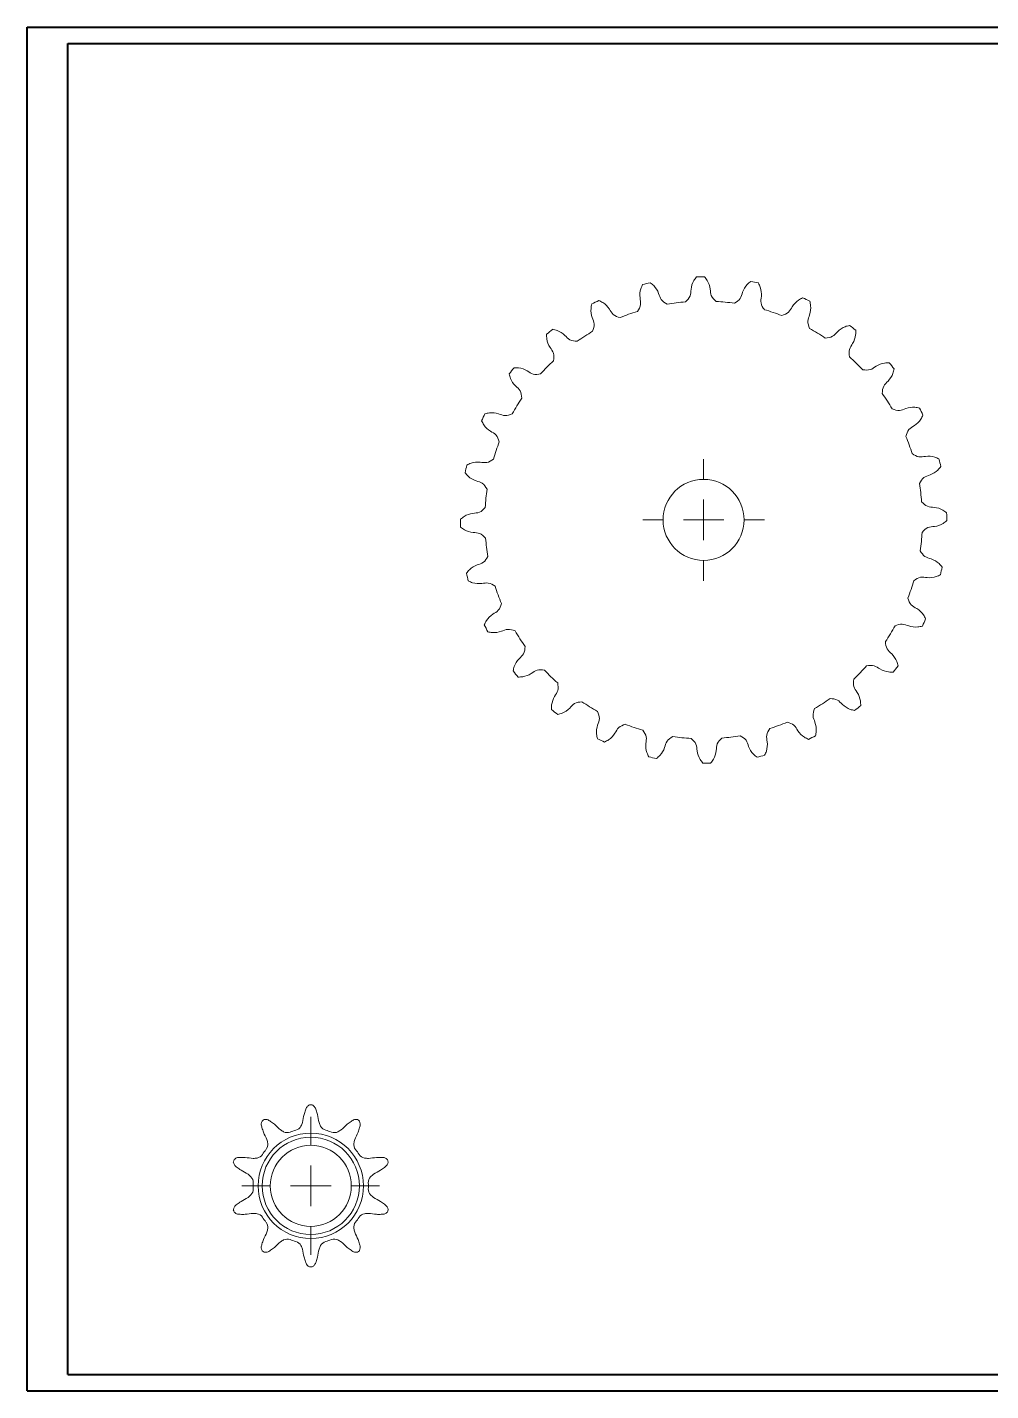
# Model space of a CAD drawing. Header units: millimetres. Extents: x 0 to 1189, y 0 to 841.
# Drawn here: x 0 to 595, y 0 to 841 of the extents above; entities that cross this region are included whole.
import ezdxf

# ---------------------------------------------------------------- set-up
doc = ezdxf.new("R2010")
doc.units = ezdxf.units.MM

# ---------------------------------------------------------------- blocks, each defined once
blk = doc.blocks.new('SW_CENTERMARKSYMBOL_0')
at = {"color": 0, "linetype": 'Continuous', "lineweight": 0}
for p, q in [((0, 25), (0, 37.5)), ((0, 0), (0, 12.5)), ((-25, 0), (-37.5, 0)), ((0, 0), (-12.5, 0)), ((0, 0), (0, -12.5)), ((0, 0), (12.5, 0)), ((25, 0), (37.5, 0)), ((0, -25), (0, -37.5))]:
    blk.add_line(p, q, dxfattribs=at)
blk = doc.blocks.new('SW_CENTERMARKSYMBOL_1')
at = {"color": 0, "linetype": 'Continuous', "lineweight": 0}
for p, q in [((0, 25), (0, 42.5)), ((0, 0), (0, 12.5)), ((-25, 0), (-42.5, 0)), ((0, 0), (-12.5, 0)), ((0, 0), (0, -12.5)), ((0, 0), (12.5, 0)), ((25, 0), (42.5, 0)), ((0, -25), (0, -42.5))]:
    blk.add_line(p, q, dxfattribs=at)

msp = doc.modelspace()

# ---------------------------------------------------------------- linework, layer by layer
at = {"color": 7, "linetype": 'Continuous', "lineweight": 40}
for p, q in [((0.08, 0.21), (0.08, 841.21)), ((0.08, 841.21), (1189.08, 841.21)), ((25.08, 10.21), (25.08, 831.21)), ((25.08, 831.21), (1179.08, 831.21)), ((25.08, 10.21), (1179.08, 10.21)), ((0.08, 0.21), (1189.08, 0.21))]:
    msp.add_line(p, q, dxfattribs=at)
at = {"color": 7, "linetype": 'Continuous', "lineweight": 15}
for centre, radius in [((417.42, 537.34), 25), ((175.02, 126.58), 32.5), ((175.02, 126.58), 30), ((175.02, 126.58), 25)]:
    msp.add_circle(centre, radius, dxfattribs=at)
for centre, radius, start, end in [((417.42, 537.34), 150, 102.68554, 104.5326), ((417.42, 537.34), 150, 89.82839, 91.67546), ((417.42, 537.34), 150, 76.97125, 78.81832), ((417.42, 537.34), 150, 64.11411, 65.96117), ((417.42, 537.34), 150, 115.54268, 117.38975), ((417.42, 537.34), 135, 107.63419, 112.44109), ((417.42, 537.34), 135, 94.77705, 99.58394), ((417.42, 537.34), 135, 81.91991, 86.7268), ((417.42, 537.34), 135, 69.06277, 73.86966), ((417.42, 537.34), 150, 51.25696, 53.10403), ((417.42, 537.34), 150, 128.39982, 130.24689), ((417.42, 537.34), 135, 120.49134, 125.29823), ((417.42, 537.34), 135, 56.20562, 61.01252), ((417.42, 537.34), 150, 141.25696, 143.10403), ((417.42, 537.34), 135, 133.34848, 138.15537), ((417.42, 537.34), 135, 43.34848, 48.15537), ((417.42, 537.34), 150, 38.39982, 40.24689), ((417.42, 537.34), 135, 30.49134, 35.29823), ((417.42, 537.34), 135, 146.20562, 151.01252), ((417.42, 537.34), 150, 25.54268, 27.38975), ((417.42, 537.34), 150, 154.11411, 155.96117), ((417.42, 537.34), 135, 17.63419, 22.44109), ((417.42, 537.34), 135, 159.06277, 163.86966), ((417.42, 537.34), 150, 12.68554, 14.5326), ((417.42, 537.34), 150, 166.97125, 168.81832), ((417.42, 537.34), 135, 171.91991, 176.7268), ((417.42, 537.34), 135, 4.77705, 9.58394), ((417.42, 537.34), 150, 359.82839, 1.67546), ((417.42, 537.34), 150, 179.82839, 181.67546), ((417.42, 537.34), 135, 184.77705, 189.58394), ((417.42, 537.34), 135, 351.91991, 356.7268), ((417.42, 537.34), 150, 346.97125, 348.81832), ((417.42, 537.34), 150, 192.68554, 194.5326), ((417.42, 537.34), 135, 197.63419, 202.44109), ((417.42, 537.34), 135, 339.06277, 343.86966), ((417.42, 537.34), 150, 205.54268, 207.38975), ((417.42, 537.34), 135, 326.20562, 331.01252), ((417.42, 537.34), 150, 334.11411, 335.96117), ((417.42, 537.34), 135, 210.49134, 215.29823), ((417.42, 537.34), 135, 313.34848, 318.15537), ((417.42, 537.34), 150, 321.25696, 323.10403), ((417.42, 537.34), 150, 218.39982, 220.24689), ((417.42, 537.34), 135, 223.34848, 228.15537), ((417.42, 537.34), 135, 236.20562, 241.01252), ((417.42, 537.34), 135, 300.49134, 305.29823), ((417.42, 537.34), 150, 308.39982, 310.24689), ((417.42, 537.34), 150, 231.25696, 233.10403), ((417.42, 537.34), 135, 287.63419, 292.44109), ((417.42, 537.34), 135, 249.06277, 253.86966), ((417.42, 537.34), 135, 261.91991, 266.7268), ((417.42, 537.34), 135, 274.77705, 279.58394), ((417.42, 537.34), 150, 295.54268, 297.38975), ((417.42, 537.34), 150, 244.11411, 245.96117), ((417.42, 537.34), 150, 256.97125, 258.81832), ((417.42, 537.34), 150, 269.82839, 271.67546), ((417.42, 537.34), 150, 282.68554, 284.5326), ((175.02, 126.58), 50, 89.10114, 90.89886), ((175.02, 126.58), 50, 125.10114, 126.89886), ((160.52, 164.43), 5, 243.22463, 290.96686), ((175.02, 126.58), 35.54, 105.03314, 110.96686), ((164.51, 165.73), 5, 285.03314, 332.77538), ((185.54, 165.73), 5, 207.22463, 254.96686), ((175.02, 126.58), 35.54, 69.03314, 74.96686), ((189.53, 164.43), 5, 249.03314, 296.77538), ((175.02, 126.58), 50, 53.10114, 54.89886), ((143.51, 152.07), 5, 321.03314, 8.77538), ((206.54, 152.07), 5, 171.22463, 218.96686), ((141.04, 148.67), 5, 279.22463, 326.96686), ((175.02, 126.58), 35.54, 141.03314, 146.96686), ((175.02, 126.58), 35.54, 33.03314, 38.96686), ((209.01, 148.67), 5, 213.03314, 260.77538), ((175.02, 126.58), 50, 161.10114, 162.89886), ((175.02, 126.58), 50, 17.10114, 18.89886), ((134.54, 128.67), 5, 357.03314, 44.77538), ((175.02, 126.58), 35.54, 177.03314, 182.96686), ((215.51, 128.67), 5, 135.22463, 182.96686), ((175.02, 126.58), 35.54, 357.03314, 2.96686), ((134.54, 124.48), 5, 315.22463, 2.96686), ((215.51, 124.48), 5, 177.03314, 224.77538), ((175.02, 126.58), 50, 197.10114, 198.89886), ((141.04, 104.48), 5, 33.03314, 80.77538), ((209.01, 104.48), 5, 99.22463, 146.96686), ((175.02, 126.58), 50, 341.10114, 342.89886), ((175.02, 126.58), 35.54, 213.03314, 218.96686), ((143.51, 101.09), 5, 351.22463, 38.96686), ((206.54, 101.09), 5, 141.03314, 188.77538), ((175.02, 126.58), 35.54, 321.03314, 326.96686), ((160.52, 88.73), 5, 69.03314, 116.77538), ((175.02, 126.58), 35.54, 249.03314, 254.96686), ((175.02, 126.58), 35.54, 285.03314, 290.96686), ((189.53, 88.73), 5, 63.22463, 110.96686), ((175.02, 126.58), 50, 233.10114, 234.89886), ((164.51, 87.43), 5, 27.22463, 74.96686), ((185.54, 87.43), 5, 105.03314, 152.77538), ((175.02, 126.58), 50, 305.10114, 306.89886), ((175.02, 126.58), 50, 269.10114, 270.89886)]:
    msp.add_arc(centre, radius, start, end, dxfattribs=at)
for points, knots in [([(379.78, 682.54), (379.38, 681.68), (378.18, 679.1), (377.9, 674.8), (379.07, 669.92), (377.41, 667.36), (376.52, 666)], [0, 0, 0, 0, 0.165713, 0.492772, 0.731383, 1, 1, 1, 1]), ([(384.48, 683.68), (385.24, 683.09), (387.48, 681.35), (389.69, 677.66), (390.88, 672.78), (393.54, 671.26), (394.94, 670.46)], [0, 0, 0, 0, 0.165713, 0.492772, 0.731383, 1, 1, 1, 1]), ([(413.03, 687.28), (412.45, 686.52), (410.7, 684.27), (409.48, 680.15), (409.54, 675.13), (407.34, 673), (406.18, 671.87)], [0, 0, 0, 0, 0.165713, 0.492772, 0.731383, 1, 1, 1, 1]), ([(417.87, 687.34), (418.48, 686.6), (420.28, 684.4), (421.61, 680.31), (421.69, 675.29), (423.94, 673.22), (425.13, 672.12)], [0, 0, 0, 0, 0.165713, 0.492772, 0.731383, 1, 1, 1, 1]), ([(446.51, 684.5), (445.77, 683.89), (443.57, 682.08), (441.46, 678.34), (440.39, 673.43), (437.78, 671.84), (436.4, 671)], [0, 0, 0, 0, 0.165713, 0.492772, 0.731383, 1, 1, 1, 1]), ([(451.24, 683.48), (451.66, 682.63), (452.93, 680.08), (453.32, 675.79), (452.27, 670.88), (454.01, 668.36), (454.93, 667.03)], [0, 0, 0, 0, 0.165713, 0.492772, 0.731383, 1, 1, 1, 1]), ([(478.52, 674.33), (477.67, 673.91), (475.12, 672.64), (472.23, 669.45), (470.1, 664.9), (467.2, 663.94), (465.66, 663.43)], [0, 0, 0, 0, 0.165713, 0.492772, 0.731383, 1, 1, 1, 1]), ([(348.41, 670.53), (348.21, 669.59), (347.62, 666.81), (348.31, 662.56), (350.54, 658.06), (349.48, 655.19), (348.92, 653.67)], [0, 0, 0, 0, 0.165713, 0.492772, 0.731383, 1, 1, 1, 1]), ([(352.74, 672.68), (353.61, 672.28), (356.19, 671.08), (359.16, 667.97), (361.41, 663.48), (364.34, 662.59), (365.89, 662.12)], [0, 0, 0, 0, 0.165713, 0.492772, 0.731383, 1, 1, 1, 1]), ([(482.91, 672.29), (483.13, 671.36), (483.8, 668.6), (483.23, 664.34), (481.11, 659.78), (482.25, 656.94), (482.84, 655.43)], [0, 0, 0, 0, 0.165713, 0.492772, 0.731383, 1, 1, 1, 1]), ([(507.47, 657.3), (506.55, 657.08), (503.78, 656.41), (500.25, 653.95), (497.16, 649.98), (494.12, 649.69), (492.51, 649.53)], [0, 0, 0, 0, 0.165713, 0.492772, 0.731383, 1, 1, 1, 1]), ([(320.51, 651.83), (320.52, 650.88), (320.56, 648.03), (322.17, 644.05), (325.35, 640.15), (324.96, 637.12), (324.75, 635.51)], [0, 0, 0, 0, 0.165713, 0.492772, 0.731383, 1, 1, 1, 1]), ([(324.25, 654.9), (325.18, 654.7), (327.97, 654.1), (331.56, 651.73), (334.75, 647.85), (337.8, 647.64), (339.41, 647.52)], [0, 0, 0, 0, 0.165713, 0.492772, 0.731383, 1, 1, 1, 1]), ([(511.29, 654.34), (511.31, 653.38), (511.34, 650.54), (509.83, 646.51), (506.76, 642.53), (507.23, 639.51), (507.48, 637.91)], [0, 0, 0, 0, 0.165713, 0.492772, 0.731383, 1, 1, 1, 1]), ([(300.43, 631.22), (301.38, 631.23), (304.23, 631.27), (308.26, 629.76), (312.23, 626.68), (315.25, 627.15), (316.85, 627.4)], [0, 0, 0, 0, 0.165713, 0.492772, 0.731383, 1, 1, 1, 1]), ([(531.91, 634.26), (530.95, 634.24), (528.11, 634.2), (524.12, 632.59), (520.23, 629.41), (517.2, 629.81), (515.59, 630.01)], [0, 0, 0, 0, 0.165713, 0.492772, 0.731383, 1, 1, 1, 1]), ([(297.46, 627.4), (297.69, 626.47), (298.36, 623.7), (300.82, 620.18), (304.78, 617.09), (305.07, 614.04), (305.23, 612.43)], [0, 0, 0, 0, 0.165713, 0.492772, 0.731383, 1, 1, 1, 1]), ([(534.97, 630.52), (534.77, 629.58), (534.17, 626.8), (531.81, 623.21), (527.93, 620.02), (527.71, 616.97), (527.6, 615.35)], [0, 0, 0, 0, 0.165713, 0.492772, 0.731383, 1, 1, 1, 1]), ([(550.61, 606.35), (549.67, 606.55), (546.89, 607.14), (542.64, 606.46), (538.14, 604.23), (535.27, 605.28), (533.75, 605.84)], [0, 0, 0, 0, 0.165713, 0.492772, 0.731383, 1, 1, 1, 1]), ([(280.43, 598.45), (280.86, 597.59), (282.13, 595.04), (285.31, 592.15), (289.86, 590.02), (290.82, 587.12), (291.33, 585.59)], [0, 0, 0, 0, 0.165713, 0.492772, 0.731383, 1, 1, 1, 1]), ([(282.47, 602.83), (283.4, 603.06), (286.17, 603.72), (290.43, 603.15), (294.99, 601.04), (297.83, 602.17), (299.33, 602.77)], [0, 0, 0, 0, 0.165713, 0.492772, 0.731383, 1, 1, 1, 1]), ([(552.76, 602.02), (552.36, 601.15), (551.15, 598.57), (548.05, 595.6), (543.55, 593.35), (542.67, 590.43), (542.2, 588.88)], [0, 0, 0, 0, 0.165713, 0.492772, 0.731383, 1, 1, 1, 1]), ([(271.28, 571.16), (272.14, 571.59), (274.69, 572.85), (278.97, 573.24), (283.88, 572.2), (286.4, 573.93), (287.74, 574.85)], [0, 0, 0, 0, 0.165713, 0.492772, 0.731383, 1, 1, 1, 1]), ([(562.62, 574.98), (561.75, 575.39), (559.17, 576.59), (554.88, 576.86), (550, 575.69), (547.43, 577.36), (546.08, 578.24)], [0, 0, 0, 0, 0.165713, 0.492772, 0.731383, 1, 1, 1, 1]), ([(270.27, 566.43), (270.87, 565.69), (272.68, 563.49), (276.43, 561.38), (281.34, 560.32), (282.92, 557.7), (283.76, 556.32)], [0, 0, 0, 0, 0.165713, 0.492772, 0.731383, 1, 1, 1, 1]), ([(563.76, 570.28), (563.17, 569.53), (561.43, 567.28), (557.74, 565.07), (552.85, 563.88), (551.34, 561.23), (550.54, 559.82)], [0, 0, 0, 0, 0.165713, 0.492772, 0.731383, 1, 1, 1, 1]), ([(567.36, 541.73), (566.6, 542.32), (564.35, 544.06), (560.23, 545.28), (555.2, 545.23), (553.08, 547.42), (551.95, 548.59)], [0, 0, 0, 0, 0.165713, 0.492772, 0.731383, 1, 1, 1, 1]), ([(267.42, 537.79), (268.16, 538.4), (270.36, 540.2), (274.45, 541.53), (279.48, 541.61), (281.55, 543.86), (282.64, 545.05)], [0, 0, 0, 0, 0.165713, 0.492772, 0.731383, 1, 1, 1, 1]), ([(267.48, 532.96), (268.24, 532.37), (270.49, 530.63), (274.61, 529.4), (279.64, 529.46), (281.76, 527.26), (282.89, 526.1)], [0, 0, 0, 0, 0.165713, 0.492772, 0.731383, 1, 1, 1, 1]), ([(567.42, 536.89), (566.68, 536.29), (564.48, 534.49), (560.39, 533.16), (555.36, 533.08), (553.3, 530.83), (552.2, 529.64)], [0, 0, 0, 0, 0.165713, 0.492772, 0.731383, 1, 1, 1, 1]), ([(271.08, 504.4), (271.67, 505.16), (273.42, 507.41), (277.11, 509.61), (281.99, 510.81), (283.5, 513.46), (284.3, 514.87)], [0, 0, 0, 0, 0.165713, 0.492772, 0.731383, 1, 1, 1, 1]), ([(564.57, 508.26), (563.97, 509), (562.16, 511.2), (558.41, 513.31), (553.5, 514.37), (551.92, 516.98), (551.08, 518.37)], [0, 0, 0, 0, 0.165713, 0.492772, 0.731383, 1, 1, 1, 1]), ([(272.22, 499.7), (273.09, 499.3), (275.67, 498.1), (279.96, 497.83), (284.84, 499), (287.41, 497.33), (288.76, 496.45)], [0, 0, 0, 0, 0.165713, 0.492772, 0.731383, 1, 1, 1, 1]), ([(563.56, 503.53), (562.7, 503.1), (560.15, 501.83), (555.87, 501.45), (550.96, 502.49), (548.44, 500.76), (547.11, 499.84)], [0, 0, 0, 0, 0.165713, 0.492772, 0.731383, 1, 1, 1, 1]), ([(554.41, 476.24), (553.98, 477.1), (552.71, 479.64), (549.53, 482.53), (544.98, 484.66), (544.02, 487.57), (543.51, 489.1)], [0, 0, 0, 0, 0.165713, 0.492772, 0.731383, 1, 1, 1, 1]), ([(282.08, 472.67), (282.49, 473.53), (283.69, 476.11), (286.79, 479.09), (291.29, 481.33), (292.17, 484.26), (292.64, 485.81)], [0, 0, 0, 0, 0.165713, 0.492772, 0.731383, 1, 1, 1, 1]), ([(552.37, 471.86), (551.44, 471.63), (548.67, 470.96), (544.41, 471.54), (539.85, 473.65), (537.01, 472.52), (535.51, 471.92)], [0, 0, 0, 0, 0.165713, 0.492772, 0.731383, 1, 1, 1, 1]), ([(284.24, 468.34), (285.17, 468.14), (287.95, 467.54), (292.2, 468.23), (296.7, 470.46), (299.57, 469.4), (301.09, 468.84)], [0, 0, 0, 0, 0.165713, 0.492772, 0.731383, 1, 1, 1, 1]), ([(299.87, 444.17), (300.07, 445.11), (300.67, 447.89), (303.03, 451.48), (306.91, 454.67), (307.13, 457.72), (307.24, 459.34)], [0, 0, 0, 0, 0.165713, 0.492772, 0.731383, 1, 1, 1, 1]), ([(537.38, 447.29), (537.15, 448.22), (536.48, 450.98), (534.02, 454.51), (530.06, 457.6), (529.77, 460.64), (529.61, 462.25)], [0, 0, 0, 0, 0.165713, 0.492772, 0.731383, 1, 1, 1, 1]), ([(534.41, 443.47), (533.46, 443.46), (530.61, 443.42), (526.59, 444.93), (522.61, 448), (519.59, 447.53), (517.99, 447.28)], [0, 0, 0, 0, 0.165713, 0.492772, 0.731383, 1, 1, 1, 1]), ([(302.93, 440.43), (303.89, 440.44), (306.73, 440.48), (310.72, 442.1), (314.61, 445.27), (317.64, 444.88), (319.25, 444.67)], [0, 0, 0, 0, 0.165713, 0.492772, 0.731383, 1, 1, 1, 1]), ([(514.33, 422.85), (514.32, 423.81), (514.28, 426.66), (512.67, 430.64), (509.49, 434.53), (509.88, 437.57), (510.09, 439.17)], [0, 0, 0, 0, 0.165713, 0.492772, 0.731383, 1, 1, 1, 1]), ([(323.55, 420.35), (323.53, 421.31), (323.5, 424.15), (325.01, 428.18), (328.08, 432.15), (327.61, 435.17), (327.36, 436.77)], [0, 0, 0, 0, 0.165713, 0.492772, 0.731383, 1, 1, 1, 1]), ([(327.37, 417.38), (328.3, 417.61), (331.06, 418.28), (334.59, 420.74), (337.68, 424.7), (340.72, 425), (342.33, 425.15)], [0, 0, 0, 0, 0.165713, 0.492772, 0.731383, 1, 1, 1, 1]), ([(486.43, 404.16), (486.63, 405.09), (487.22, 407.88), (486.54, 412.12), (484.31, 416.62), (485.36, 419.49), (485.92, 421.01)], [0, 0, 0, 0, 0.165713, 0.492772, 0.731383, 1, 1, 1, 1]), ([(510.59, 419.79), (509.66, 419.99), (506.87, 420.59), (503.28, 422.96), (500.09, 426.84), (497.04, 427.05), (495.43, 427.16)], [0, 0, 0, 0, 0.165713, 0.492772, 0.731383, 1, 1, 1, 1]), ([(351.93, 402.39), (351.71, 403.32), (351.04, 406.09), (351.62, 410.35), (353.73, 414.91), (352.6, 417.75), (352, 419.26)], [0, 0, 0, 0, 0.165713, 0.492772, 0.731383, 1, 1, 1, 1]), ([(482.1, 402), (481.23, 402.41), (478.65, 403.61), (475.68, 406.72), (473.43, 411.21), (470.5, 412.1), (468.95, 412.57)], [0, 0, 0, 0, 0.165713, 0.492772, 0.731383, 1, 1, 1, 1]), ([(356.32, 400.35), (357.17, 400.78), (359.72, 402.05), (362.61, 405.23), (364.74, 409.78), (367.64, 410.75), (369.18, 411.26)], [0, 0, 0, 0, 0.165713, 0.492772, 0.731383, 1, 1, 1, 1]), ([(383.6, 391.2), (383.18, 392.06), (381.91, 394.61), (381.52, 398.89), (382.57, 403.81), (380.83, 406.32), (379.91, 407.66)], [0, 0, 0, 0, 0.165713, 0.492772, 0.731383, 1, 1, 1, 1]), ([(388.33, 390.19), (389.07, 390.8), (391.27, 392.6), (393.38, 396.35), (394.45, 401.26), (397.06, 402.84), (398.45, 403.68)], [0, 0, 0, 0, 0.165713, 0.492772, 0.731383, 1, 1, 1, 1]), ([(450.36, 391.01), (449.6, 391.59), (447.36, 393.34), (445.15, 397.03), (443.96, 401.91), (441.3, 403.43), (439.9, 404.23)], [0, 0, 0, 0, 0.165713, 0.492772, 0.731383, 1, 1, 1, 1]), ([(455.06, 392.14), (455.46, 393.01), (456.66, 395.59), (456.94, 399.88), (455.77, 404.77), (457.43, 407.33), (458.32, 408.69)], [0, 0, 0, 0, 0.165713, 0.492772, 0.731383, 1, 1, 1, 1]), ([(416.97, 387.34), (416.37, 388.08), (414.56, 390.29), (413.23, 394.38), (413.16, 399.4), (410.9, 401.47), (409.71, 402.56)], [0, 0, 0, 0, 0.165713, 0.492772, 0.731383, 1, 1, 1, 1]), ([(421.81, 387.41), (422.39, 388.16), (424.14, 390.41), (425.36, 394.54), (425.3, 399.56), (427.5, 401.69), (428.66, 402.81)], [0, 0, 0, 0, 0.165713, 0.492772, 0.731383, 1, 1, 1, 1]), ([(174.24, 176.57), (174.22, 176.56), (173.71, 176.22), (172.49, 175.43), (171.69, 173.11), (170.53, 169.92), (170.32, 166.39), (169.32, 164.14), (168.96, 163.44)], [-0.004717, -0.004717, -0.004717, -0.004717, 0.0001182, 0.1056832, 0.2431269, 0.4218672, 0.7190067, 0.8598173, 0.8598173, 0.8598173, 0.8598173]), ([(175.81, 176.57), (175.83, 176.56), (176.34, 176.22), (177.56, 175.43), (178.36, 173.11), (179.52, 169.92), (179.73, 166.39), (180.73, 164.14), (181.09, 163.44)], [-0.004717, -0.004717, -0.004717, -0.004717, 0.0001182, 0.1056832, 0.2431269, 0.4218672, 0.7190067, 0.8598173, 0.8598173, 0.8598173, 0.8598173]), ([(145, 166.56), (144.99, 166.54), (144.78, 165.97), (144.26, 164.61), (144.98, 162.27), (145.91, 159), (147.81, 156.02), (148.33, 153.61), (148.45, 152.83)], [-0.004717, -0.004717, -0.004717, -0.004717, 0.0001182, 0.1056832, 0.2431269, 0.4218672, 0.7190067, 0.8598173, 0.8598173, 0.8598173, 0.8598173]), ([(146.27, 167.48), (146.3, 167.49), (146.91, 167.52), (148.36, 167.59), (150.37, 166.18), (153.18, 164.28), (155.43, 161.56), (157.56, 160.32), (158.27, 159.96)], [-0.004717, -0.004717, -0.004717, -0.004717, 0.0001182, 0.1056832, 0.2431269, 0.4218672, 0.7190067, 0.8598173, 0.8598173, 0.8598173, 0.8598173]), ([(203.78, 167.48), (203.75, 167.49), (203.14, 167.52), (201.69, 167.59), (199.68, 166.18), (196.86, 164.28), (194.62, 161.56), (192.49, 160.32), (191.78, 159.96)], [-0.004717, -0.004717, -0.004717, -0.004717, 0.0001182, 0.1056832, 0.2431269, 0.4218672, 0.7190067, 0.8598173, 0.8598173, 0.8598173, 0.8598173]), ([(205.04, 166.56), (205.05, 166.54), (205.27, 165.97), (205.79, 164.61), (205.07, 162.27), (204.13, 159), (202.24, 156.02), (201.72, 153.61), (201.6, 152.83)], [-0.004717, -0.004717, -0.004717, -0.004717, 0.0001182, 0.1056832, 0.2431269, 0.4218672, 0.7190067, 0.8598173, 0.8598173, 0.8598173, 0.8598173]), ([(127.72, 142.77), (127.74, 142.79), (128.21, 143.17), (129.35, 144.09), (131.8, 144.13), (135.19, 144.24), (138.61, 143.36), (141.06, 143.61), (141.84, 143.74)], [-0.004717, -0.004717, -0.004717, -0.004717, 0.0001182, 0.1056832, 0.2431269, 0.4218672, 0.7190067, 0.8598173, 0.8598173, 0.8598173, 0.8598173]), ([(222.33, 142.77), (222.31, 142.79), (221.83, 143.17), (220.7, 144.09), (218.25, 144.13), (214.86, 144.24), (211.44, 143.36), (208.99, 143.61), (208.21, 143.74)], [-0.004717, -0.004717, -0.004717, -0.004717, 0.0001182, 0.1056832, 0.2431269, 0.4218672, 0.7190067, 0.8598173, 0.8598173, 0.8598173, 0.8598173]), ([(127.24, 141.28), (127.24, 141.25), (127.4, 140.67), (127.78, 139.26), (129.74, 137.79), (132.42, 135.7), (135.7, 134.4), (137.54, 132.76), (138.09, 132.2)], [-0.004717, -0.004717, -0.004717, -0.004717, 0.0001182, 0.1056832, 0.2431269, 0.4218672, 0.7190067, 0.8598173, 0.8598173, 0.8598173, 0.8598173]), ([(222.81, 141.28), (222.81, 141.25), (222.65, 140.67), (222.27, 139.26), (220.31, 137.79), (217.63, 135.7), (214.35, 134.4), (212.51, 132.76), (211.96, 132.2)], [-0.004717, -0.004717, -0.004717, -0.004717, 0.0001182, 0.1056832, 0.2431269, 0.4218672, 0.7190067, 0.8598173, 0.8598173, 0.8598173, 0.8598173]), ([(127.24, 111.87), (127.24, 111.9), (127.4, 112.49), (127.78, 113.89), (129.74, 115.37), (132.42, 117.46), (135.7, 118.75), (137.54, 120.4), (138.09, 120.96)], [-0.004717, -0.004717, -0.004717, -0.004717, 0.0001182, 0.1056832, 0.2431269, 0.4218672, 0.7190067, 0.8598173, 0.8598173, 0.8598173, 0.8598173]), ([(222.81, 111.87), (222.81, 111.9), (222.65, 112.49), (222.27, 113.89), (220.31, 115.37), (217.63, 117.46), (214.35, 118.75), (212.51, 120.4), (211.96, 120.96)], [-0.004717, -0.004717, -0.004717, -0.004717, 0.0001182, 0.1056832, 0.2431269, 0.4218672, 0.7190067, 0.8598173, 0.8598173, 0.8598173, 0.8598173]), ([(127.72, 110.38), (127.74, 110.36), (128.21, 109.98), (129.35, 109.07), (131.8, 109.03), (135.19, 108.91), (138.61, 109.8), (141.06, 109.54), (141.84, 109.42)], [-0.004717, -0.004717, -0.004717, -0.004717, 0.0001182, 0.1056832, 0.2431269, 0.4218672, 0.7190067, 0.8598173, 0.8598173, 0.8598173, 0.8598173]), ([(222.33, 110.38), (222.31, 110.36), (221.83, 109.98), (220.7, 109.07), (218.25, 109.03), (214.86, 108.91), (211.44, 109.8), (208.99, 109.54), (208.21, 109.42)], [-0.004717, -0.004717, -0.004717, -0.004717, 0.0001182, 0.1056832, 0.2431269, 0.4218672, 0.7190067, 0.8598173, 0.8598173, 0.8598173, 0.8598173]), ([(145, 86.59), (144.99, 86.62), (144.78, 87.19), (144.26, 88.54), (144.98, 90.89), (145.91, 94.15), (147.81, 97.13), (148.33, 99.54), (148.45, 100.32)], [-0.004717, -0.004717, -0.004717, -0.004717, 0.0001182, 0.1056832, 0.2431269, 0.4218672, 0.7190067, 0.8598173, 0.8598173, 0.8598173, 0.8598173]), ([(146.27, 85.67), (146.3, 85.67), (146.91, 85.64), (148.36, 85.56), (150.37, 86.97), (153.18, 88.87), (155.43, 91.6), (157.56, 92.83), (158.27, 93.19)], [-0.004717, -0.004717, -0.004717, -0.004717, 0.0001182, 0.1056832, 0.2431269, 0.4218672, 0.7190067, 0.8598173, 0.8598173, 0.8598173, 0.8598173]), ([(203.78, 85.67), (203.75, 85.67), (203.14, 85.64), (201.69, 85.56), (199.68, 86.97), (196.86, 88.87), (194.62, 91.6), (192.49, 92.83), (191.78, 93.19)], [-0.004717, -0.004717, -0.004717, -0.004717, 0.0001182, 0.1056832, 0.2431269, 0.4218672, 0.7190067, 0.8598173, 0.8598173, 0.8598173, 0.8598173]), ([(205.04, 86.59), (205.05, 86.62), (205.27, 87.19), (205.79, 88.54), (205.07, 90.89), (204.13, 94.15), (202.24, 97.13), (201.72, 99.54), (201.6, 100.32)], [-0.004717, -0.004717, -0.004717, -0.004717, 0.0001182, 0.1056832, 0.2431269, 0.4218672, 0.7190067, 0.8598173, 0.8598173, 0.8598173, 0.8598173]), ([(174.24, 76.58), (174.22, 76.6), (173.71, 76.93), (172.49, 77.72), (171.69, 80.04), (170.53, 83.24), (170.32, 86.76), (169.32, 89.01), (168.96, 89.72)], [-0.004717, -0.004717, -0.004717, -0.004717, 0.0001182, 0.1056832, 0.2431269, 0.4218672, 0.7190067, 0.8598173, 0.8598173, 0.8598173, 0.8598173]), ([(175.81, 76.58), (175.83, 76.6), (176.34, 76.93), (177.56, 77.72), (178.36, 80.04), (179.52, 83.24), (179.73, 86.76), (180.73, 89.01), (181.09, 89.72)], [-0.004717, -0.004717, -0.004717, -0.004717, 0.0001182, 0.1056832, 0.2431269, 0.4218672, 0.7190067, 0.8598173, 0.8598173, 0.8598173, 0.8598173])]:
    msp.add_open_spline(points, degree=3, knots=knots, dxfattribs=at)

# ---------------------------------------------------------------- block references
at = {"color": 7, "linetype": 'Continuous', "lineweight": 0}
for name, p in [('SW_CENTERMARKSYMBOL_0', (417.42, 537.34)), ('SW_CENTERMARKSYMBOL_1', (175.02, 126.58))]:
    msp.add_blockref(name, p, dxfattribs=at)

doc.saveas('drawing.dxf')
